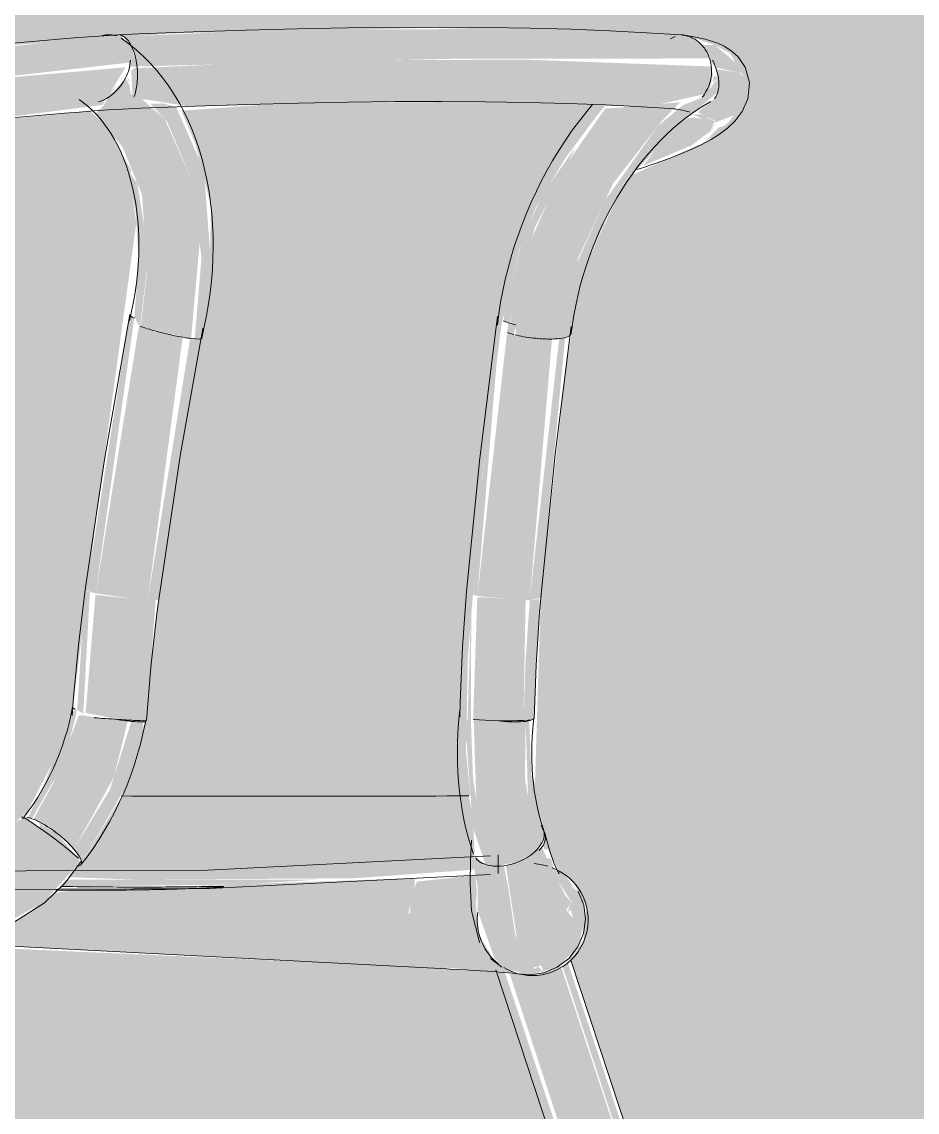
# Model space of a CAD drawing. Header units: inches. Extents: x 20426 to 36348, y -461 to 673.
# Drawn here: x 29255.73 to 29267.78, y 13.75 to 28.43 of the extents above; entities that cross this region are included whole.
import ezdxf

# ---------------------------------------------------------------- set-up
doc = ezdxf.new("R2010")
doc.units = ezdxf.units.IN
doc.header["$MEASUREMENT"] = 0
doc.layers.add('I-FURN', color=30, linetype='Continuous', lineweight=9)
doc.layers.add('Q-CASE', color=31, linetype='Continuous', lineweight=9)

# ---------------------------------------------------------------- blocks, each defined once
blk = doc.blocks.new('Casework 3 - Casework 1-483541-Elevation - East')
at = {"layer": 'Q-CASE'}
h = blk.add_hatch(color=256, dxfattribs=at)
h.paths.add_polyline_path([(-22503.889, 0), (-22499.2, 0), (-22499.2, 0.25), (-22504.782, 0.25), (-22504.796, 0), (-22503.898, 0)], flags=0)
h.paths.add_polyline_path([(-22448.007, 26.785), (-22448.058, 26.876), (-22448.024, 26.803)], flags=0)
h.paths.add_polyline_path([(-22375.431, 0), (-22360.053, 0), (-22360.053, 36), (-22504.981, 36), (-22504.981, 30), (-22487.289, 30), (-22487.289, 28.75), (-22504.981, 28.75), (-22504.925, 15), (-22504.861, 15.676), (-22504.662, 16.429), (-22504.351, 16.906), (-22504.295, 17.034), (-22504.2, 17.184), (-22504.142, 17.236), (-22503.899, 17.47), (-22503.293, 17.496), (-22503.262, 17.552), (-22503.024, 17.552), (-22498.724, 17.59), (-22499.722, 20.996), (-22500.874, 24.236), (-22500.877, 25.019), (-22500.799, 25.428), (-22500.554, 26.039), (-22499.895, 26.648), (-22499.14, 26.933), (-22495.584, 27.611), (-22492.083, 28.062), (-22489.209, 28.273), (-22485.71, 28.346), (-22482.305, 28.236), (-22481.946, 28.113), (-22481.741, 28.001), (-22481.484, 27.56), (-22481.522, 27.37), (-22481.763, 27.076), (-22482.055, 26.817), (-22482.305, 26.708), (-22483.061, 26.362), (-22483.255, 26.075), (-22483.616, 25.296), (-22483.79, 24.712), (-22483.947, 23.793), (-22484.29, 20.672), (-22484.369, 18.094), (-22484.243, 17.52), (-22484.243, 17.456), (-22484.243, 17.287), (-22484.187, 17.285), (-22484.046, 16.992), (-22483.857, 16.853), (-22483.672, 16.512), (-22483.714, 16.07), (-22483.883, 15.793), (-22478.702, 0), (-22451.412, 0), (-22446.249, 15.816), (-22446.36, 15.97), (-22446.456, 16.344), (-22446.35, 16.717), (-22445.962, 17.162), (-22445.912, 17.159), (-22445.805, 17.727), (-22445.724, 18.288), (-22445.731, 19.038), (-22445.737, 19.041), (-22445.857, 21.021), (-22446.231, 24.278), (-22446.553, 25.475), (-22446.73, 25.819), (-22447.135, 26.466), (-22448.122, 26.863), (-22448.414, 27.107), (-22448.499, 27.235), (-22448.592, 27.37), (-22448.628, 27.627), (-22448.497, 27.741), (-22448.559, 27.79), (-22448.137, 28.128), (-22447.422, 28.264), (-22444.732, 28.337), (-22442.511, 28.339), (-22438.017, 28.187), (-22435.213, 27.895), (-22432.752, 27.549), (-22430.031, 27.051), (-22429.223, 26.833), (-22428.63, 26.533), (-22428.565, 26.436), (-22428.299, 26.204), (-22428.011, 25.758), (-22427.799, 24.778), (-22428.032, 23.547), (-22429.319, 19.993), (-22430, 17.55), (-22425.419, 17.495), (-22425.369, 17.495), (-22424.922, 17.465), (-22424.653, 17.329), (-22424.522, 17.117), (-22424.509, 17.062), (-22424.437, 17.119), (-22424.356, 16.901), (-22424.148, 16.615), (-22423.911, 16.143), (-22423.908, 15.974), (-22423.826, 15.665), (-22422.916, 0.75), (-22419.49, 0.75), (-22419.49, 28.5), (-22424.576, 28.5), (-22424.576, 28.75), (-22442.825, 28.75), (-22442.825, 30), (-22390.512, 30), (-22390.512, 28.75), (-22408.76, 28.75), (-22408.76, 28.5), (-22413.846, 28.5), (-22413.846, 0.75), (-22410.377, 0.75), (-22409.485, 15.676), (-22409.286, 16.429), (-22408.975, 16.906), (-22408.92, 17.034), (-22408.824, 17.184), (-22408.766, 17.236), (-22408.523, 17.47), (-22407.917, 17.496), (-22407.886, 17.552), (-22407.648, 17.552), (-22403.348, 17.59), (-22404.347, 20.996), (-22405.498, 24.236), (-22405.501, 25.019), (-22405.423, 25.428), (-22405.179, 26.039), (-22404.48, 26.665), (-22403.765, 26.933), (-22400.209, 27.611), (-22396.708, 28.062), (-22394.223, 28.259), (-22390.335, 28.346), (-22385.505, 28.224), (-22385.183, 28.117), (-22384.964, 28.001), (-22384.707, 27.579), (-22384.745, 27.37), (-22384.986, 27.076), (-22385.278, 26.817), (-22385.529, 26.708), (-22386.285, 26.362), (-22386.478, 26.075), (-22386.839, 25.296), (-22387.013, 24.712), (-22387.17, 23.793), (-22387.514, 20.672), (-22387.593, 18.094), (-22387.466, 17.52), (-22387.466, 17.456), (-22387.466, 17.287), (-22387.41, 17.285), (-22387.269, 16.992), (-22387.08, 16.853), (-22386.895, 16.512), (-22386.938, 16.07), (-22387.106, 15.793), (-22381.925, 0), (-22380.272, 0)], flags=0)
h.paths.add_polyline_path([(-22384.375, 0), (-22389.581, 15.675), (-22389.741, 15.658), (-22391.5, 15.745), (-22395.454, 15.895), (-22395.42, 15.776), (-22395.37, 15.636), (-22395.346, 15.636), (-22395.37, 0), (-22385.114, 0)], flags=0)
h.paths.add_polyline_path([(-22383.326, 0), (-22382.974, 0), (-22388.115, 15.663), (-22388.466, 15.668), (-22383.348, 0.068)], flags=0)
h.paths.add_polyline_path([(-22398.445, 0), (-22402.842, 15.775), (-22407.147, 15.931), (-22407.155, 15.7), (-22407.112, 15.619), (-22407.942, 0.75), (-22400.411, 0.75), (-22400.411, 0.25), (-22401.557, 0.25), (-22401.557, 0), (-22399.639, 0)], flags=0)
h.paths.add_polyline_path([(-22402.423, 0), (-22402.423, 0.25), (-22402.958, 0.25), (-22402.958, 0)], flags=0)
h.paths.add_polyline_path([(-22403.824, 0), (-22403.824, 0.25), (-22408.005, 0.25), (-22408.02, 0), (-22404.48, 0)], flags=0)
h.paths.add_polyline_path([(-22498.333, 0), (-22493.82, 0), (-22498.218, 15.775), (-22503.808, 16.095), (-22503.869, 16.084), (-22503.91, 15.978), (-22503.913, 15.848), (-22503.889, 15.619), (-22504.719, 0.75), (-22497.188, 0.75), (-22497.188, 0.25), (-22498.333, 0.25)], flags=0)
h.paths.add_polyline_path([(-22492.122, 0), (-22479.751, 0), (-22484.891, 15.663), (-22485.116, 15.658), (-22486.788, 15.74), (-22492.04, 15.975), (-22492.237, 15.867), (-22492.197, 15.776), (-22492.147, 15.636), (-22492.122, 15.643), (-22492.161, 7.785), (-22492.147, 0), (-22492.125, 0)], flags=0)
h.paths.add_polyline_path([(-22408.866, 0), (-22409.019, 0.01), (-22409.019, 0.25), (-22409.406, 0.25), (-22409.421, 0), (-22408.871, 0)], flags=0)
h.paths.add_polyline_path([(-22413.846, 0), (-22410.42, 0.01), (-22410.42, 0.25), (-22415.535, 0.25), (-22415.535, 0), (-22414.164, 0)], flags=0)
h.paths.add_polyline_path([(-22417.802, 0), (-22417.802, 0.25), (-22422.93, 0.25), (-22422.941, 0.008), (-22422.941, 0), (-22418.089, 0)], flags=0)
h.paths.add_polyline_path([(-22416.401, 0), (-22416.401, 0.25), (-22416.936, 0.25), (-22416.936, 0)], flags=0)
h.paths.add_polyline_path([(-22425.317, 0), (-22425.331, 0.25), (-22429.513, 0.25), (-22429.513, 0), (-22425.394, 0)], flags=0)
h.paths.add_polyline_path([(-22424.466, 0), (-22423.918, 0.044), (-22423.93, 0.25), (-22424.331, 0.25), (-22424.342, 0.008), (-22424.47, 0)], flags=0)
h.paths.add_polyline_path([(-22430.379, 0), (-22430.379, 0.25), (-22430.914, 0.25), (-22430.914, 0)], flags=0)
h.paths.add_polyline_path([(-22431.78, 0), (-22431.78, 0.25), (-22432.925, 0.25), (-22432.925, 0.75), (-22425.36, 0.75), (-22426.172, 15.62), (-22426.114, 15.675), (-22426.231, 15.975), (-22430.495, 15.775), (-22434.892, 0), (-22432.925, 0)], flags=0)
h.paths.add_polyline_path([(-22450.362, 0), (-22450.011, 0), (-22444.87, 15.668), (-22445.248, 15.585), (-22450.011, 1.072)], flags=0)
h.paths.add_polyline_path([(-22437.914, 0), (-22437.944, 15.776), (-22437.872, 15.727), (-22437.875, 15.86), (-22437.92, 15.928), (-22438.119, 15.939), (-22443.847, 15.585), (-22448.961, 0), (-22437.966, 0)], flags=0)
h.paths.add_polyline_path([(-22409.019, 0.75), (-22408.976, 0.75), (-22408.084, 15.676), (-22408.028, 16.038), (-22408.508, 16.067), (-22408.555, 15.703), (-22408.513, 15.619), (-22409.322, 0.75)], flags=0)
h.paths.add_polyline_path([(-22424.615, 15.967), (-22424.615, 15.83), (-22424.589, 15.878), (-22424.592, 15.887)], flags=0)
h.paths.add_polyline_path([(-22424.83, 16.071), (-22424.66, 16.05), (-22424.773, 16.145), (-22424.828, 16.127), (-22424.829, 16.099)], flags=0)
h.paths.add_polyline_path([(-22423.959, 0.75), (-22424.771, 15.62), (-22424.715, 15.681), (-22424.893, 16.118), (-22425.314, 16.003), (-22425.223, 15.592), (-22424.317, 0.75)], flags=0)
h.paths.add_polyline_path([(-22493.191, 1.458), (-22493.15, 15.675), (-22493.598, 15.587), (-22497.153, 15.675), (-22493.198, 1.485)], flags=0)
h.paths.add_polyline_path([(-22397.815, 1.458), (-22397.843, 2.868), (-22401.422, 15.708), (-22401.777, 15.675), (-22397.822, 1.485)], flags=0)
h.paths.add_polyline_path([(-22396.414, 1.458), (-22396.374, 15.675), (-22396.747, 15.585), (-22396.771, 2.74), (-22396.421, 1.485)], flags=0)
h.paths.add_polyline_path([(-22436.922, 1.458), (-22436.527, 2.878), (-22436.642, 15.636), (-22436.992, 15.644), (-22436.925, 1.912)], flags=0)
h.paths.add_polyline_path([(-22435.521, 1.458), (-22431.548, 15.714), (-22431.916, 15.7), (-22435.528, 2.745), (-22435.524, 1.912)], flags=0)
h.paths.add_polyline_path([(-22397.791, 6.398), (-22397.77, 15.625), (-22400.371, 15.655), (-22397.813, 6.477)], flags=0)
h.paths.add_polyline_path([(-22435.546, 6.398), (-22432.963, 15.665), (-22435.591, 15.562), (-22435.553, 7.785)], flags=0)
h.paths.add_polyline_path([(-22493.562, 15.597), (-22493.572, 15.677), (-22493.563, 15.597)], flags=0)
h.paths.add_polyline_path([(-22396.799, 15.633), (-22396.796, 15.677), (-22396.8, 15.636)], flags=0)
h.paths.add_polyline_path([(-22425.963, 15.788), (-22426.05, 15.893), (-22426.016, 15.83), (-22426, 15.817)], flags=0)
h.paths.add_polyline_path([(-22424.111, 15.914), (-22424.128, 16.076), (-22424.14, 16.014), (-22424.119, 15.942)], flags=0)
h.paths.add_polyline_path([(-22408.625, 15.978), (-22408.498, 16.143), (-22408.565, 16.071), (-22408.622, 15.983)], flags=0)
h.paths.add_polyline_path([(-22504.001, 15.978), (-22503.874, 16.143), (-22503.941, 16.071), (-22503.989, 15.995)], flags=0)
h.paths.add_polyline_path([(-22499.585, 25.705), (-22499.683, 25.705), (-22499.62, 25.686)], flags=0)
h.paths.add_polyline_path([(-22491.867, 17.46), (-22491.629, 17.494), (-22491.593, 17.496), (-22491.364, 17.647), (-22491.205, 17.78), (-22490.762, 18.633), (-22490.576, 19.251), (-22490.258, 21.858), (-22489.731, 25.72), (-22489.811, 26.257), (-22489.804, 26.437), (-22490.133, 27.027), (-22490.352, 27.223), (-22492.182, 27.052), (-22495.882, 26.556), (-22498.561, 26.061), (-22499.201, 25.884), (-22499.682, 25.592), (-22499.884, 25.299), (-22499.855, 25.296), (-22499.932, 24.999), (-22499.953, 24.63), (-22500.006, 24.557), (-22500.011, 24.409), (-22499.928, 24.26), (-22499.808, 24.038), (-22499.775, 23.984), (-22498.448, 20.322), (-22497.676, 17.549), (-22492.187, 17.5), (-22491.9, 17.464)], flags=0)
h.paths.add_polyline_path([(-22437.27, 17.541), (-22437.295, 17.57), (-22437.248, 17.599), (-22437.108, 17.551), (-22436.214, 17.552), (-22432.437, 17.55), (-22431.3, 21.414), (-22430.173, 24.575), (-22430.214, 25.084), (-22430.329, 25.388), (-22430.329, 25.436), (-22430.431, 25.592), (-22430.613, 25.745), (-22431.052, 25.888), (-22431.884, 26.127), (-22434.082, 26.532), (-22436.796, 26.916), (-22438.533, 27.076), (-22438.701, 26.833), (-22438.815, 26.537), (-22438.966, 26.104), (-22439.008, 25.435), (-22438.948, 24.685), (-22438.812, 24.022), (-22438.289, 20.75), (-22438.048, 18.914), (-22437.82, 18.308), (-22437.466, 17.711), (-22437.369, 17.625), (-22437.277, 17.547)], flags=0)
h.paths.add_polyline_path([(-22402.808, 25.705), (-22402.906, 25.705), (-22402.843, 25.686)], flags=0)
h.paths.add_polyline_path([(-22396.16, 17.549), (-22395.988, 17.647), (-22395.829, 17.78), (-22395.387, 18.633), (-22395.201, 19.251), (-22394.893, 21.787), (-22394.355, 25.72), (-22394.435, 26.257), (-22394.428, 26.437), (-22394.758, 27.027), (-22394.904, 27.106), (-22397.4, 26.805), (-22400.768, 26.274), (-22401.967, 25.998), (-22402.828, 25.682), (-22403.107, 25.299), (-22403.078, 25.296), (-22403.155, 24.999), (-22403.176, 24.63), (-22403.222, 24.538), (-22403.234, 24.409), (-22403.158, 24.283), (-22403.031, 24.038), (-22402.999, 23.984), (-22401.672, 20.322), (-22400.849, 17.55), (-22396.169, 17.55)], flags=0)
h.paths.add_polyline_path([(-22431.051, 17.549), (-22431.036, 17.55), (-22429.899, 21.414), (-22428.771, 24.575), (-22428.813, 25.084), (-22428.928, 25.388), (-22428.928, 25.436), (-22429.03, 25.592), (-22429.239, 25.758), (-22429.43, 25.798), (-22429.335, 25.474), (-22429.24, 24.236), (-22429.729, 22.757), (-22430.72, 19.993), (-22431.401, 17.549), (-22431.109, 17.549)], flags=0)
h.paths.add_polyline_path([(-22404.209, 25.705), (-22404.307, 25.705), (-22404.244, 25.686)], flags=0)
h.paths.add_polyline_path([(-22402.3, 17.549), (-22401.947, 17.59), (-22402.945, 20.996), (-22404.097, 24.236), (-22404.1, 25.019), (-22404.022, 25.428), (-22403.943, 25.798), (-22404.229, 25.682), (-22404.508, 25.299), (-22404.48, 25.293), (-22404.556, 24.999), (-22404.578, 24.63), (-22404.623, 24.539), (-22404.635, 24.409), (-22404.552, 24.26), (-22404.433, 24.038), (-22404.4, 23.984), (-22403.073, 20.322), (-22402.3, 17.55)], flags=0)
h.paths.add_polyline_path([(-22499.922, 24.63), (-22499.954, 24.825), (-22499.907, 24.924), (-22499.917, 24.732)], flags=0)
h.paths.add_polyline_path([(-22404.546, 24.63), (-22404.578, 24.825), (-22404.532, 24.924), (-22404.541, 24.732)], flags=0)
h.paths.add_polyline_path([(-22403.145, 24.63), (-22403.177, 24.825), (-22403.131, 24.924), (-22403.14, 24.732)], flags=0)
h.paths.add_polyline_path([(-22431.214, 25.977), (-22431.733, 26.103), (-22431.253, 25.986)], flags=0)
h.paths.add_polyline_path([(-22448.058, 27.078), (-22447.856, 27.181), (-22447.933, 27.212), (-22447.955, 27.15), (-22448.055, 27.08)], flags=0)
h.paths.add_polyline_path([(-22448.188, 27.076), (-22448.061, 27.107), (-22448.082, 27.169), (-22448.185, 27.078)], flags=0)
h.paths.add_polyline_path([(-22481.925, 27.076), (-22482.049, 27.139), (-22482.044, 27.078), (-22481.946, 27.076)], flags=0)
h.paths.add_polyline_path([(-22385.148, 27.076), (-22385.272, 27.139), (-22385.267, 27.078), (-22385.176, 27.076)], flags=0)
blk = doc.blocks.new('HermanMiller_Collection_Air-Chair_SideChair_Arms - Arms-V113-Elevation - East')
at = {"layer": 'I-FURN'}
for points in [[(-22492.045, 27.624), (-22489.829, 27.877), (-22489.805, 27.819), (-22489.721, 27.825), (-22489.804, 28.117), (-22489.95, 28.249), (-22492.092, 28.025), (-22492.059, 27.75)], [(-22489.721, 27.825), (-22485.381, 27.931), (-22482.018, 27.933), (-22482.125, 28.117), (-22482.293, 28.228), (-22482.391, 28.249), (-22484.72, 28.33), (-22487.793, 28.322), (-22489.898, 28.228), (-22489.767, 28.032), (-22489.739, 27.933)], [(-22481.617, 27.741), (-22481.514, 27.75), (-22481.946, 28.113), (-22482.125, 28.117), (-22482.011, 27.904), (-22481.932, 27.811), (-22481.898, 27.804)], [(-22482.853, 27.281), (-22482.091, 27.451), (-22482.014, 27.603), (-22481.994, 27.825), (-22484.514, 27.918), (-22487.447, 27.904), (-22489.719, 27.803), (-22489.752, 27.448), (-22489.736, 27.4), (-22489.017, 27.288), (-22485.675, 27.359), (-22482.864, 27.282)], [(-22490.17, 27.383), (-22490.094, 27.435), (-22489.846, 27.778), (-22489.92, 27.664), (-22490.153, 27.395)], [(-22488.994, 24.162), (-22488.878, 25.458), (-22488.967, 26.251), (-22489.348, 27.117), (-22489.651, 27.384), (-22489.804, 27.452), (-22489.822, 27.579), (-22489.875, 27.671), (-22490.102, 27.416), (-22490.185, 27.284), (-22490.24, 27.242), (-22490.28, 27.181), (-22489.915, 26.739), (-22489.654, 26.097), (-22489.586, 25.064), (-22489.673, 24.324), (-22489.034, 24.168)], [(-22487.64, 17.999), (-22485.234, 18.008), (-22485.295, 18.602), (-22485.269, 19.867), (-22485.076, 22.306), (-22484.809, 24.408), (-22484.802, 24.408), (-22484.572, 25.379), (-22484.349, 25.943), (-22483.958, 26.591), (-22483.515, 27.187), (-22483.41, 27.306), (-22484.92, 27.349), (-22487.683, 27.334), (-22489.125, 27.229), (-22488.937, 26.788), (-22488.725, 25.936), (-22488.749, 24.873), (-22488.936, 23.739), (-22489.431, 20.635), (-22489.643, 19.016), (-22489.62, 18.974), (-22489.929, 18.003), (-22488.659, 18)], [(-22482.969, 27.281), (-22483.157, 27.296), (-22482.97, 27.281)], [(-22482.055, 27.078), (-22482.044, 27.181), (-22482.238, 27.181), (-22482.065, 27.084)], [(-22489.681, 24.327), (-22489.564, 25.289), (-22489.717, 26.253), (-22489.867, 26.451), (-22489.739, 25.867), (-22489.7, 25.19), (-22489.758, 24.439), (-22489.747, 24.439), (-22489.714, 24.368), (-22489.681, 24.327)], [(-22490.278, 20.731), (-22489.758, 24.439), (-22489.819, 24.485), (-22490.405, 20.767), (-22490.356, 20.75)], [(-22484.541, 20.635), (-22484.437, 20.637), (-22484.138, 24.155), (-22484.649, 24.216), (-22484.625, 24.346), (-22484.727, 24.375), (-22485.142, 20.696), (-22484.544, 20.635)], [(-22489.577, 20.637), (-22489.107, 24.18), (-22489.686, 24.329), (-22489.696, 24.327), (-22490.278, 20.731), (-22489.673, 20.643)], [(-22489.498, 20.635), (-22489.429, 20.647), (-22488.854, 24.202), (-22488.916, 24.155), (-22489.008, 24.155), (-22489.577, 20.637), (-22489.513, 20.635)], [(-22484.437, 20.637), (-22484.29, 20.672), (-22483.961, 24.175), (-22484.042, 24.155), (-22484.437, 20.644)], [(-22485.142, 20.696), (-22484.867, 24.029), (-22485.088, 22.18), (-22485.22, 20.716)], [(-22490.446, 19.093), (-22490.356, 20.75), (-22490.424, 20.75), (-22490.527, 19.16), (-22490.455, 19.118)], [(-22489.742, 19.02), (-22489.577, 20.637), (-22490.281, 20.71), (-22490.413, 19.123), (-22489.966, 19.033), (-22489.801, 19.023)], [(-22485.229, 19.034), (-22485.223, 20.665), (-22485.273, 19.039)], [(-22484.746, 19.015), (-22484.522, 19.02), (-22484.493, 20.636), (-22485.039, 20.677), (-22485.143, 20.677), (-22485.199, 19.032), (-22484.876, 19.017)], [(-22484.522, 19.02), (-22484.376, 19.041), (-22484.308, 20.656), (-22484.437, 20.635), (-22484.493, 19.83)], [(-22491.137, 17.697), (-22490.703, 18.452), (-22490.527, 19.16), (-22490.599, 19.142), (-22490.952, 18.205), (-22491.191, 17.708)], [(-22490.57, 17.287), (-22490.033, 18.254), (-22489.846, 19.014), (-22490.504, 19.091), (-22490.847, 18.177), (-22491.117, 17.688), (-22490.821, 17.516), (-22490.65, 17.371)], [(-22490.468, 17.095), (-22489.894, 18.094), (-22489.643, 18.894), (-22489.643, 19.002), (-22489.798, 19.009), (-22490.083, 18.094), (-22490.57, 17.287), (-22490.476, 17.144)], [(-22489.643, 19.002), (-22489.742, 19.02), (-22489.663, 19.003)], [(-22485.006, 17.073), (-22485.201, 18.233), (-22485.229, 19.034), (-22485.309, 19.034), (-22485.202, 17.581), (-22485.034, 17.083), (-22485.007, 17.073)], [(-22484.896, 17.058), (-22484.591, 17.118), (-22484.367, 17.256), (-22484.333, 17.287), (-22484.502, 18.233), (-22484.492, 19.009), (-22485.081, 19.024), (-22485.191, 19.026), (-22485.149, 17.748), (-22485.006, 17.073)], [(-22484.585, 19.002), (-22484.79, 19.016), (-22484.626, 19.003)], [(-22484.333, 17.287), (-22484.243, 17.456), (-22484.389, 18.263), (-22484.412, 18.233), (-22484.445, 19.018), (-22484.492, 19.009), (-22484.456, 17.869), (-22484.351, 17.371)], [(-22490.522, 17.176), (-22490.802, 17.498), (-22491.034, 17.633), (-22491.027, 17.57), (-22490.534, 17.188)], [(-22493.549, 15.6), (-22492.034, 15.978), (-22490.97, 16.579), (-22490.487, 17.116), (-22490.558, 17.209), (-22490.821, 17.42), (-22491.416, 16.904), (-22492.579, 16.503), (-22493.549, 16.344), (-22493.552, 15.612), (-22493.552, 15.602)], [(-22484.44, 15.597), (-22484.634, 16.148), (-22484.73, 16.791), (-22484.785, 17.065), (-22485.08, 17.102), (-22485.173, 17.2), (-22485.188, 17.073), (-22485.177, 16.969), (-22485.137, 16.777), (-22485.137, 16.455), (-22484.909, 15.812), (-22484.751, 15.684), (-22484.51, 15.606)], [(-22485.144, 16.351), (-22485.162, 16.544), (-22485.15, 16.706), (-22485.169, 16.927), (-22485.191, 16.934), (-22485.955, 16.85), (-22486.045, 16.62), (-22486.045, 16.424), (-22485.172, 16.354)], [(-22487.294, 16.876), (-22490.681, 16.876), (-22490.756, 16.784), (-22488.316, 16.811)], [(-22485.53, 15.675), (-22485.806, 15.776), (-22486.003, 16.051), (-22486.069, 16.426), (-22490.867, 16.676), (-22491.272, 16.36), (-22491.709, 16.139), (-22491.913, 16.041), (-22491.715, 15.997), (-22485.547, 15.676)], [(-22484.609, 15.615), (-22484.938, 15.816), (-22485.123, 16.156), (-22485.144, 16.351), (-22486.069, 16.425), (-22486.003, 16.051), (-22485.806, 15.776), (-22485.58, 15.693), (-22484.62, 15.617)], [(-22484.988, 15.885), (-22485.001, 15.931), (-22484.991, 15.888)], [(-22479.149, 0), (-22478.842, 0), (-22484.02, 15.717), (-22484.315, 15.608), (-22484.706, 15.606), (-22479.585, 0), (-22479.267, 0)], [(-22478.771, 0), (-22478.702, 0), (-22483.927, 15.769), (-22483.992, 15.697), (-22478.842, 0)], [(-22479.662, 0), (-22479.585, 0), (-22484.777, 15.644), (-22484.875, 15.615), (-22479.717, 0)]]:
    blk.add_hatch(color=256, dxfattribs=at).paths.add_polyline_path(points, flags=0)
h = blk.add_hatch(color=256, dxfattribs=at)
h.paths.add_polyline_path([(-22484.707, 24.369), (-22484.367, 25.661), (-22483.81, 26.757), (-22484.271, 26.096), (-22484.54, 25.483), (-22484.785, 24.501), (-22484.785, 24.397), (-22484.716, 24.372)], flags=0)
h.paths.add_polyline_path([(-22482.311, 28.232), (-22482.305, 28.236), (-22482.311, 28.232)], flags=0)
h = blk.add_hatch(color=256, dxfattribs=at)
h.paths.add_polyline_path([(-22490.133, 27.393), (-22489.921, 27.599), (-22490.078, 27.453), (-22490.131, 27.396)], flags=0)
h.paths.add_polyline_path([(-22491.989, 27.076), (-22490.187, 27.307), (-22489.875, 27.814), (-22492.045, 27.624), (-22491.991, 27.107)], flags=0)
h.paths.add_polyline_path([(-22489.768, 27.402), (-22489.719, 27.603), (-22489.721, 27.825), (-22489.799, 27.77), (-22489.781, 27.409)], flags=0)
h = blk.add_hatch(color=256, dxfattribs=at)
h.paths.add_polyline_path([(-22481.925, 27.076), (-22481.684, 27.169), (-22481.522, 27.37), (-22481.482, 27.624), (-22481.617, 27.741), (-22481.926, 27.79), (-22481.91, 27.475), (-22481.953, 27.393), (-22482.175, 27.211), (-22481.953, 27.1), (-22481.934, 27.084)], flags=0)
h.paths.add_polyline_path([(-22482.123, 27.406), (-22482.014, 27.515), (-22481.966, 27.758), (-22481.993, 27.713), (-22482.081, 27.466), (-22482.118, 27.411)], flags=0)
h = blk.add_hatch(color=256, dxfattribs=at)
h.paths.add_polyline_path([(-22488.916, 24.155), (-22488.867, 24.162), (-22488.716, 25.026), (-22488.822, 26.432), (-22489.196, 27.281), (-22489.379, 27.327), (-22489.546, 27.325), (-22489.317, 27.084), (-22488.966, 26.248), (-22488.854, 25.242), (-22488.945, 24.158)], flags=0)
h.paths.add_polyline_path([(-22489.817, 27.609), (-22489.858, 27.715), (-22489.835, 27.628), (-22489.822, 27.614)], flags=0)
h = blk.add_hatch(color=256, dxfattribs=at)
h.paths.add_polyline_path([(-22484.138, 24.155), (-22484.033, 24.162), (-22483.786, 25.245), (-22483.316, 26.248), (-22482.666, 27.084), (-22482.413, 27.344), (-22483.057, 27.286), (-22483.421, 27.257), (-22484.021, 26.401), (-22484.489, 25.327), (-22484.701, 24.368), (-22484.625, 24.287), (-22484.618, 24.208), (-22484.218, 24.157)], flags=0)
h.paths.add_polyline_path([(-22481.979, 27.609), (-22481.898, 27.671), (-22481.96, 27.701), (-22481.976, 27.624)], flags=0)
h = blk.add_hatch(color=256, dxfattribs=at)
h.paths.add_polyline_path([(-22484.033, 24.162), (-22483.899, 24.2), (-22483.599, 25.344), (-22483.328, 25.94), (-22483.018, 26.412), (-22482.418, 27.052), (-22481.91, 27.475), (-22481.926, 27.649), (-22482.014, 27.515), (-22482.123, 27.406), (-22482.38, 27.302), (-22482.713, 27.023), (-22483.419, 26.029), (-22483.8, 25.183), (-22483.956, 24.501)], flags=0)
h.paths.add_polyline_path([(-22483.246, 26.168), (-22482.646, 26.861), (-22483.229, 26.191)], flags=0)
h = blk.add_hatch(color=256, dxfattribs=at)
h.paths.add_polyline_path([(-22483.034, 26.446), (-22482.969, 26.519), (-22483.025, 26.458)], flags=0)
h.paths.add_polyline_path([(-22482.552, 26.953), (-22482.911, 26.489), (-22482.269, 26.758), (-22482.008, 26.953), (-22481.953, 27.076), (-22482.221, 27.139), (-22482.31, 27.131), (-22482.507, 26.986)], flags=0)
h.paths.add_polyline_path([(-22483.002, 26.457), (-22482.965, 26.496), (-22482.486, 27.023), (-22483.001, 26.458)], flags=0)
h = blk.add_hatch(color=256, dxfattribs=at)
h.paths.add_polyline_path([(-22482.069, 26.863), (-22481.912, 27.079), (-22481.953, 27.034), (-22482.008, 26.953)], flags=0)
h.paths.add_polyline_path([(-22482.525, 26.623), (-22482.07, 26.861), (-22482.073, 26.861), (-22482.507, 26.632)], flags=0)
h.paths.add_polyline_path([(-22482.107, 26.785), (-22481.798, 27.034), (-22481.898, 27.002), (-22481.953, 26.945)], flags=0)
h = blk.add_hatch(color=256, dxfattribs=at)
h.paths.add_polyline_path([(-22489.673, 19.83), (-22489.742, 19.02), (-22489.663, 19.016)], flags=0)
h.paths.add_polyline_path([(-22489.613, 19.015), (-22489.596, 19.017), (-22489.47, 20.637), (-22489.578, 20.635), (-22489.673, 19.83), (-22489.663, 19.016)], flags=0)
h = blk.add_hatch(color=256, dxfattribs=at)
h.paths.add_polyline_path([(-22489.707, 16.876), (-22486.788, 16.895), (-22485.186, 17.011), (-22485.18, 17.264), (-22485.204, 17.742), (-22485.258, 18.004), (-22489.931, 17.998), (-22490.468, 17.095), (-22490.504, 17.095), (-22490.654, 16.91), (-22490.419, 16.901)], flags=0)
h.paths.add_polyline_path([(-22490.468, 17.095), (-22490.556, 17.268), (-22490.476, 17.106)], flags=0)
h = blk.add_hatch(color=256, dxfattribs=at)
h.paths.add_polyline_path([(-22492.998, 17.12), (-22493.127, 17.141), (-22493.127, 17.109)], flags=0)
h.paths.add_polyline_path([(-22493.549, 16.344), (-22492.235, 16.581), (-22491.416, 16.904), (-22490.821, 17.42), (-22491.244, 17.711), (-22492.074, 17.29), (-22492.84, 17.116), (-22493.535, 17.05), (-22493.587, 16.676), (-22493.559, 16.441)], flags=0)
h.paths.add_polyline_path([(-22492.163, 17.3), (-22491.855, 17.371), (-22492.139, 17.307)], flags=0)
h = blk.add_hatch(color=256, dxfattribs=at)
h.paths.add_polyline_path([(-22486.069, 16.426), (-22485.985, 16.8), (-22485.985, 16.897), (-22490.575, 16.733), (-22490.849, 16.694), (-22490.849, 16.675), (-22486.788, 16.463)], flags=0)
h.paths.add_polyline_path([(-22491.663, 17.437), (-22491.652, 17.495), (-22491.71, 17.442)], flags=0)
h = blk.add_hatch(color=256, dxfattribs=at)
h.paths.add_polyline_path([(-22484.419, 17.21), (-22484.306, 17.287), (-22484.367, 17.256)], flags=0)
h.paths.add_polyline_path([(-22484.244, 17.461), (-22484.243, 17.52), (-22484.27, 17.57)], flags=0)
h = blk.add_hatch(color=256, dxfattribs=at)
h.paths.add_polyline_path([(-22484.247, 15.622), (-22484.392, 15.689), (-22484.284, 15.724), (-22484.258, 15.653)], flags=0)
h.paths.add_polyline_path([(-22483.899, 16.545), (-22483.856, 16.356), (-22483.945, 16.468)], flags=0)
h.paths.add_polyline_path([(-22484.44, 15.597), (-22484.066, 15.697), (-22483.791, 15.97), (-22483.687, 16.344), (-22483.961, 16.669), (-22484.078, 16.904), (-22484.152, 17.162), (-22484.208, 17.162), (-22484.273, 17.318), (-22484.444, 17.188), (-22484.758, 17.065), (-22484.58, 15.9), (-22484.51, 15.806), (-22484.51, 15.748), (-22484.441, 15.6)], flags=0)
h = blk.add_hatch(color=256, dxfattribs=at)
h.paths.add_polyline_path([(-22483.899, 16.545), (-22483.923, 16.44), (-22483.882, 16.468), (-22483.898, 16.537)], flags=0)
h.paths.add_polyline_path([(-22483.711, 16.537), (-22483.82, 16.56), (-22483.875, 16.796), (-22483.763, 16.667), (-22483.714, 16.546)], flags=0)
h.paths.add_polyline_path([(-22484.247, 15.622), (-22484.327, 15.71), (-22484.362, 15.675), (-22484.284, 15.639)], flags=0)
h.paths.add_polyline_path([(-22484.222, 15.606), (-22483.865, 15.822), (-22483.679, 16.21), (-22483.714, 16.59), (-22483.966, 16.941), (-22484.138, 17.033), (-22484.065, 16.877), (-22483.793, 16.444), (-22483.711, 16.537), (-22483.718, 16.143), (-22483.92, 15.809), (-22484.247, 15.622), (-22484.284, 15.607)], flags=0)
h.paths.add_polyline_path([(-22484.535, 15.803), (-22484.51, 15.861), (-22484.542, 15.817), (-22484.537, 15.807)], flags=0)
h = blk.add_hatch(color=256, dxfattribs=at)
h.paths.add_polyline_path([(-22483.687, 16.344), (-22483.711, 16.537), (-22483.793, 16.444), (-22483.711, 16.366)], flags=0)
h.paths.add_polyline_path([(-22483.711, 16.537), (-22483.786, 16.719), (-22483.945, 16.824), (-22483.82, 16.56)], flags=0)
for p, q in [((-22482.482, 28.231), (-22482.543, 28.196)), ((-22481.483, 27.627), (-22481.481, 27.605)), ((-22491.271, 17.711), (-22491.271, 17.721)), ((-22484.863, 16.958), (-22484.863, 17.209)), ((-22491.739, 15.998), (-22485.551, 15.675)), ((-22484.812, 15.697), (-22484.965, 15.816)), ((-22478.7, 0), (-22483.882, 15.793)), ((-22484.892, 15.664), (-22479.752, 0)), ((-22484.44, 15.597), (-22484.569, 15.608))]:
    blk.add_line(p, q, dxfattribs=at)
at = {"layer": 'I-FURN', "flags": 128}
for points in [[(-22482.395, 28.25), (-22482.864, 28.28), (-22483.361, 28.306), (-22483.885, 28.326), (-22484.436, 28.34), (-22485.013, 28.35), (-22485.615, 28.353), (-22486.24, 28.352), (-22486.889, 28.345), (-22487.56, 28.332), (-22488.253, 28.314), (-22488.965, 28.291), (-22489.696, 28.263), (-22489.972, 28.251)], [(-22489.974, 28.251), (-22490.17, 28.238), (-22490.368, 28.224), (-22490.569, 28.209), (-22490.772, 28.193), (-22490.977, 28.176), (-22491.184, 28.158), (-22491.392, 28.139), (-22491.602, 28.118), (-22491.812, 28.097), (-22492.022, 28.075), (-22492.098, 28.066)], [(-22489.936, 28.206), (-22489.831, 28.13), (-22489.731, 28.048), (-22489.634, 27.961), (-22489.543, 27.868), (-22489.455, 27.77), (-22489.372, 27.667), (-22489.294, 27.559), (-22489.221, 27.447), (-22489.152, 27.331), (-22489.088, 27.211), (-22489.029, 27.088), (-22488.975, 26.961), (-22488.926, 26.83), (-22488.881, 26.697), (-22488.841, 26.561), (-22488.807, 26.422), (-22488.776, 26.281), (-22488.751, 26.138), (-22488.731, 25.993), (-22488.715, 25.845), (-22488.704, 25.697), (-22488.698, 25.547), (-22488.697, 25.395), (-22488.7, 25.243), (-22488.708, 25.09), (-22488.72, 24.936), (-22488.737, 24.782), (-22488.759, 24.628), (-22488.785, 24.474), (-22488.816, 24.32), (-22488.851, 24.167)], [(-22481.483, 27.627), (-22481.539, 27.817), (-22481.633, 27.954), (-22481.731, 28.041), (-22481.823, 28.098), (-22481.908, 28.137), (-22481.991, 28.167), (-22482.075, 28.191), (-22482.16, 28.211), (-22482.25, 28.228), (-22482.344, 28.243), (-22482.371, 28.247)], [(-22481.481, 27.605), (-22481.503, 27.389), (-22481.578, 27.218), (-22481.673, 27.092), (-22481.775, 26.996), (-22481.883, 26.915), (-22481.998, 26.843), (-22482.122, 26.776), (-22482.257, 26.712), (-22482.404, 26.648), (-22482.563, 26.586), (-22482.735, 26.523), (-22482.92, 26.461), (-22482.997, 26.437)], [(-22490.5, 27.38), (-22490.441, 27.337), (-22490.383, 27.29), (-22490.326, 27.239), (-22490.272, 27.183), (-22490.218, 27.123), (-22490.167, 27.059), (-22490.117, 26.991), (-22490.069, 26.918), (-22490.024, 26.842), (-22489.981, 26.761), (-22489.94, 26.676), (-22489.903, 26.587), (-22489.868, 26.495), (-22489.836, 26.399), (-22489.807, 26.299), (-22489.781, 26.196), (-22489.758, 26.091), (-22489.739, 25.982), (-22489.723, 25.87), (-22489.711, 25.756), (-22489.703, 25.64), (-22489.698, 25.521), (-22489.697, 25.401), (-22489.699, 25.279), (-22489.706, 25.156), (-22489.716, 25.032), (-22489.73, 24.907), (-22489.747, 24.781), (-22489.769, 24.655), (-22489.794, 24.529), (-22489.822, 24.402)], [(-22482.475, 27.253), (-22482.929, 27.283), (-22483.413, 27.307), (-22483.925, 27.327), (-22484.466, 27.341), (-22485.033, 27.35), (-22485.625, 27.353), (-22486.243, 27.352), (-22486.884, 27.344), (-22487.548, 27.332), (-22488.234, 27.314), (-22488.94, 27.291), (-22489.665, 27.263), (-22489.922, 27.252)], [(-22483.592, 27.313), (-22483.688, 27.196), (-22483.782, 27.076), (-22483.873, 26.953), (-22483.961, 26.826), (-22484.045, 26.696), (-22484.126, 26.563), (-22484.204, 26.427), (-22484.278, 26.289), (-22484.348, 26.148), (-22484.414, 26.005), (-22484.477, 25.86), (-22484.535, 25.713), (-22484.59, 25.564), (-22484.64, 25.414), (-22484.686, 25.263), (-22484.729, 25.111), (-22484.766, 24.958), (-22484.8, 24.804), (-22484.829, 24.65), (-22484.853, 24.496), (-22484.873, 24.342)], [(-22482, 27.355), (-22482.086, 27.306), (-22482.171, 27.252), (-22482.257, 27.193), (-22482.342, 27.13), (-22482.427, 27.062), (-22482.511, 26.99), (-22482.593, 26.913), (-22482.675, 26.833), (-22482.755, 26.748), (-22482.834, 26.66), (-22482.911, 26.567), (-22482.986, 26.472), (-22483.059, 26.372), (-22483.13, 26.27), (-22483.199, 26.164), (-22483.265, 26.056), (-22483.328, 25.944), (-22483.389, 25.831), (-22483.447, 25.715), (-22483.501, 25.597), (-22483.553, 25.477), (-22483.601, 25.355), (-22483.646, 25.233), (-22483.688, 25.109), (-22483.726, 24.984), (-22483.761, 24.858), (-22483.792, 24.732), (-22483.819, 24.605), (-22483.843, 24.479), (-22483.863, 24.353), (-22483.879, 24.228)], [(-22489.92, 27.252), (-22490.11, 27.24), (-22490.303, 27.226), (-22490.5, 27.212), (-22490.698, 27.196), (-22490.899, 27.179), (-22491.101, 27.162), (-22491.305, 27.143), (-22491.51, 27.123), (-22491.716, 27.102), (-22491.922, 27.08), (-22491.989, 27.072)], [(-22482.283, 27.21), (-22482.293, 27.213), (-22482.318, 27.221), (-22482.358, 27.231), (-22482.409, 27.241), (-22482.472, 27.251), (-22482.5, 27.256)], [(-22489.819, 24.486), (-22490.161, 22.535), (-22490.42, 20.78)], [(-22484.869, 24.462), (-22485.114, 22.511), (-22485.287, 20.756)], [(-22489.429, 20.647), (-22489.141, 22.582), (-22488.837, 24.299)], [(-22484.29, 20.671), (-22484.097, 22.606), (-22483.878, 24.323)], [(-22490.42, 20.78), (-22490.51, 20.034), (-22490.579, 19.284), (-22490.593, 19.086)], [(-22485.287, 20.756), (-22485.34, 20.009), (-22485.371, 19.26), (-22485.376, 19.062)], [(-22489.596, 19.017), (-22489.535, 19.739), (-22489.454, 20.458), (-22489.429, 20.647)], [(-22484.376, 19.041), (-22484.351, 19.763), (-22484.306, 20.482), (-22484.29, 20.671)], [(-22490.588, 19.197), (-22490.61, 19.09), (-22490.635, 18.983), (-22490.663, 18.877), (-22490.695, 18.771), (-22490.73, 18.667), (-22490.768, 18.563), (-22490.81, 18.461), (-22490.854, 18.361), (-22490.902, 18.262), (-22490.952, 18.166), (-22491.005, 18.071), (-22491.061, 17.979), (-22491.119, 17.889), (-22491.18, 17.802), (-22491.243, 17.718), (-22491.261, 17.694)], [(-22485.193, 17.218), (-22485.231, 17.332), (-22485.266, 17.448), (-22485.296, 17.567), (-22485.323, 17.688), (-22485.346, 17.812), (-22485.366, 17.937), (-22485.382, 18.064), (-22485.394, 18.192), (-22485.403, 18.322), (-22485.408, 18.453), (-22485.41, 18.585), (-22485.408, 18.719), (-22485.403, 18.853), (-22485.394, 18.987), (-22485.382, 19.122), (-22485.378, 19.161)], [(-22490.476, 17.075), (-22490.392, 17.185), (-22490.312, 17.298), (-22490.235, 17.414), (-22490.162, 17.533), (-22490.092, 17.655), (-22490.026, 17.779), (-22489.964, 17.905), (-22489.905, 18.033), (-22489.851, 18.164), (-22489.801, 18.296), (-22489.755, 18.429), (-22489.713, 18.565), (-22489.675, 18.701), (-22489.641, 18.838), (-22489.612, 18.976), (-22489.605, 19.015)], [(-22484.25, 17.551), (-22484.277, 17.631), (-22484.301, 17.714), (-22484.324, 17.8), (-22484.343, 17.889), (-22484.361, 17.981), (-22484.376, 18.076), (-22484.388, 18.174), (-22484.398, 18.274), (-22484.404, 18.376), (-22484.409, 18.48), (-22484.41, 18.585), (-22484.409, 18.692), (-22484.404, 18.801), (-22484.397, 18.91), (-22484.387, 19.02), (-22484.384, 19.052)], [(-22491.271, 17.721), (-22491.244, 17.711), (-22491.191, 17.681), (-22491.117, 17.633), (-22491.027, 17.57), (-22490.926, 17.498), (-22490.821, 17.42)], [(-22484.225, 17.42), (-22484.231, 17.498), (-22484.27, 17.57)], [(-22484.228, 17.486), (-22484.168, 17.262), (-22484.112, 17.101), (-22484.064, 16.996), (-22484.041, 16.958), (-22484.04, 16.955)], [(-22490.821, 17.42), (-22490.72, 17.342), (-22490.63, 17.27), (-22490.556, 17.207), (-22490.503, 17.159)], [(-22485.221, 17.406), (-22485.234, 17.13), (-22485.24, 16.828), (-22485.221, 16.455), (-22485.114, 16.033), (-22485.11, 16.024)], [(-22484.312, 17.27), (-22484.252, 17.342), (-22484.225, 17.42)], [(-22501.016, 17.303), (-22494.902, 16.982), (-22488.768, 17.006), (-22484.965, 17.195)], [(-22501.02, 17.053), (-22494.891, 16.731), (-22488.744, 16.757), (-22484.965, 16.945)], [(-22490.473, 17.12), (-22490.689, 16.832), (-22490.965, 16.565), (-22491.671, 16.122), (-22492.645, 15.777), (-22493.561, 15.597)], [(-22484.195, 17.056), (-22484.268, 17.074), (-22484.325, 17.084), (-22484.378, 17.092)], [(-22483.784, 16.717), (-22483.711, 16.537), (-22483.687, 16.344)], [(-22483.687, 16.344), (-22483.714, 16.151), (-22483.791, 15.97), (-22483.91, 15.816), (-22484.066, 15.697), (-22484.247, 15.622), (-22484.44, 15.597)], [(-22484.565, 15.604), (-22484.574, 15.605), (-22484.597, 15.608), (-22484.631, 15.612), (-22484.675, 15.617), (-22484.727, 15.622), (-22484.787, 15.627), (-22484.855, 15.632), (-22484.929, 15.638), (-22485.011, 15.644), (-22485.099, 15.649), (-22485.193, 15.655), (-22485.294, 15.661), (-22485.4, 15.667), (-22485.512, 15.673), (-22485.551, 15.675)]]:
    blk.add_lwpolyline(points, dxfattribs=at)
at = {"layer": 'I-FURN'}
for centre, major_axis, ratio, start_param, end_param in [((-22490.218, 27.793), (0.282, 0.413), 0.716528, 0.185746, 0.709345), ((-22482.241, 27.793), (-0.241, 0.438), 0.575844, 5.706994, 5.968793), ((-22490.218, 27.793), (0.282, 0.413), 0.716528, 4.898135, 5.421734), ((-22482.241, 27.793), (-0.241, 0.438), 0.575844, 4.136197, 4.659796), ((-22490.218, 27.793), (0.282, 0.413), 0.716528, 3.850938, 4.898135), ((-22482.241, 27.793), (-0.241, 0.438), 0.575844, 3.350799, 4.136197), ((-22489.328, 24.392), (-0.491, 0.093), 0.137076, 0.008955, 0.532553), ((-22484.373, 24.392), (-0.495, 0.07), 0.185134, 0.571711, 0.802516), ((-22484.373, 24.392), (-0.495, 0.07), 0.185134, 0.829359, 1.064316), ((-22489.336, 24.285), (-0.486, 0.118), 0.11091, 0.809563, 1.03976), ((-22489.336, 24.285), (-0.486, 0.118), 0.11091, 1.071362, 1.306336), ((-22489.336, 24.285), (-0.486, 0.118), 0.11091, 1.333161, 1.570492), ((-22489.336, 24.285), (-0.486, 0.118), 0.11091, 1.594961, 1.833307), ((-22489.328, 24.392), (-0.491, 0.093), 0.137076, 3.141593, 3.150547), ((-22484.376, 24.285), (-0.497, 0.057), 0.234229, 0.788125, 1.013719), ((-22484.376, 24.285), (-0.497, 0.057), 0.234229, 2.358921, 3.144319), ((-22489.336, 24.285), (-0.486, 0.118), 0.11091, 1.85676, 2.091176), ((-22489.336, 24.285), (-0.486, 0.118), 0.11091, 2.11856, 2.380359), ((-22489.336, 24.285), (-0.486, 0.118), 0.11091, 2.380359, 3.165757), ((-22484.376, 24.285), (-0.497, 0.057), 0.234229, 1.049924, 1.293947), ((-22484.376, 24.285), (-0.497, 0.057), 0.234229, 1.311723, 1.570311), ((-22484.376, 24.285), (-0.497, 0.057), 0.234229, 1.573523, 1.813226), ((-22484.376, 24.285), (-0.497, 0.057), 0.234229, 1.835322, 2.348716), ((-22490.097, 19.106), (-0.492, 0.091), 0.107353, 6.170071, 6.69367), ((-22490.094, 19.052), (-0.499, 0.035), 0.020295, 1.1461, 1.798046), ((-22490.097, 19.106), (-0.492, 0.091), 0.107353, 1.805656, 2.24308), ((-22490.094, 19.052), (-0.499, 0.035), 0.020295, 1.832193, 2.355791), ((-22490.097, 19.106), (-0.492, 0.091), 0.107353, 2.24308, 3.141593), ((-22490.094, 19.052), (-0.499, 0.035), 0.020295, 2.355791, 3.141189), ((-22484.876, 19.052), (-0.5, 0.01), 0.069551, 0.871848, 2.358013), ((-22484.881, 19.106), (-0.497, 0.055), 0.180952, 1.703778, 2.489176), ((-22484.876, 19.052), (-0.5, 0.01), 0.069551, 2.358013, 3.141593), ((-22484.881, 19.106), (-0.497, 0.055), 0.180952, 2.489176, 2.750976), ((-22490.869, 17.385), (-0.393, 0.31), 0.26753, 5.651962, 5.913762), ((-22490.869, 17.385), (-0.393, 0.31), 0.26753, 4.081166, 5.651962), ((-22484.722, 17.385), (0.471, 0.167), 0.596783, 5.443965, 6.491162), ((-22490.869, 17.385), (-0.393, 0.31), 0.26753, 2.772169, 4.081166), ((-22484.722, 17.385), (0.471, 0.167), 0.596783, 3.873168, 5.443965), ((-22484.722, 17.385), (0.471, 0.167), 0.596783, 3.34957, 3.611369), ((-22484.722, 17.385), (0.471, 0.167), 0.596783, 3.628657, 3.873168), ((-22484.398, 16.334), (0.202, 0.722), 0.995009, 4.962286, 6.20055), ((-22484.398, 16.334), (0.202, 0.722), 0.995009, 1.820693, 2.240038), ((-22484.398, 16.334), (0.202, 0.722), 0.995009, 1.710245, 1.820693), ((-22484.398, 16.334), (0.202, 0.722), 0.995009, 3.391489, 4.962286), ((-22484.398, 16.334), (0.202, 0.722), 0.995009, 2.259974, 2.746967), ((-22484.398, 16.334), (0.202, 0.722), 0.995009, 2.867891, 3.391489)]:
    blk.add_ellipse(centre, major_axis=major_axis, ratio=ratio, start_param=start_param, end_param=end_param, dxfattribs=at)
for points, knots in [([(-22489.721, 27.825), (-22489.727, 27.881), (-22489.748, 27.989), (-22489.808, 28.139), (-22489.881, 28.225), (-22489.933, 28.246), (-22489.95, 28.249)], [-1, -1, -1, -1, -0.7857143, -0.5714286, -0.2857143, -0.1428571, -0.1428571, -0.1428571, -0.1428571]), ([(-22481.994, 27.825), (-22482.001, 27.881), (-22482.03, 27.989), (-22482.129, 28.139), (-22482.259, 28.225), (-22482.357, 28.246), (-22482.391, 28.249)], [-1, -1, -1, -1, -0.7857143, -0.5714286, -0.2857143, -0.1428571, -0.1428571, -0.1428571, -0.1428571]), ([(-22489.936, 18.003), (-22489.162, 18), (-22487.58, 17.997), (-22486.043, 18.001), (-22485.256, 18.004)], [-0.9052569, -0.9052569, -0.9052569, -0.9052569, -0.5, -0.0683485, -0.0683485, -0.0683485, -0.0683485]), ([(-22489.623, 16.74), (-22489.94, 16.735), (-22490.338, 16.732), (-22490.735, 16.733), (-22490.815, 16.733)], [-1, -1, -1, -1, -0.5, -0.3740813, -0.3740813, -0.3740813, -0.3740813]), ([(-22488.556, 16.781), (-22488.556, 16.78), (-22488.588, 16.776), (-22488.727, 16.767), (-22488.935, 16.758), (-22489.18, 16.75), (-22489.426, 16.743), (-22489.565, 16.741), (-22489.623, 16.74)], [-0.7499517, -0.7499517, -0.7499517, -0.7499517, -0.625, -0.5, -0.375, -0.25, -0.125, 0, 0, 0, 0])]:
    blk.add_open_spline(points, degree=3, knots=knots, dxfattribs=at)
for points in [[(-22489.763, 27.411), (-22489.742, 27.466), (-22489.712, 27.598), (-22489.713, 27.751), (-22489.721, 27.825)], [(-22482.118, 27.411), (-22482.071, 27.466), (-22482, 27.598), (-22481.986, 27.751), (-22481.994, 27.825)], [(-22490.752, 16.784), (-22490.713, 16.784), (-22490.676, 16.784), (-22490.644, 16.783)], [(-22490.644, 16.783), (-22490.326, 16.779), (-22489.691, 16.774), (-22489.056, 16.779), (-22488.739, 16.784)], [(-22488.739, 16.784), (-22488.681, 16.784), (-22488.588, 16.785), (-22488.556, 16.783), (-22488.556, 16.781)]]:
    blk.add_open_spline(points, degree=3, dxfattribs=at)

msp = doc.modelspace()

# ---------------------------------------------------------------- block references
at = {"layer": 'I-FURN'}
msp.add_blockref('HermanMiller_Collection_Air-Chair_SideChair_Arms - Arms-V113-Elevation - East', (51747.003, 0), dxfattribs=at)
at = {"layer": 'Q-CASE'}
msp.add_blockref('Casework 3 - Casework 1-483541-Elevation - East', (51747.003, 0), dxfattribs=at)

doc.saveas('drawing.dxf')
